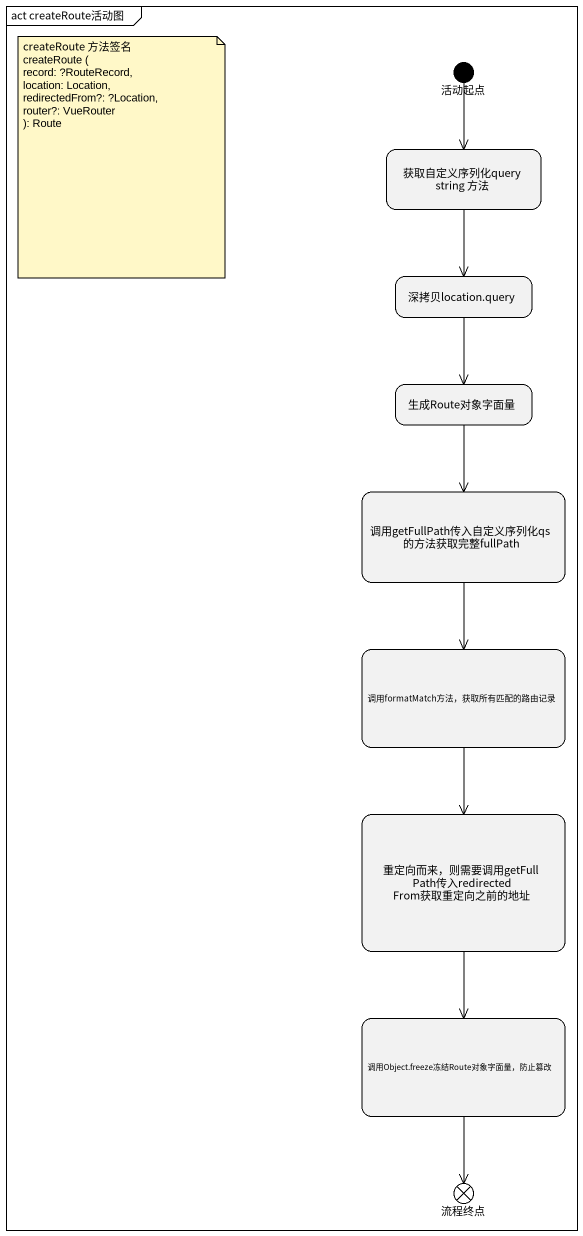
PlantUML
@startuml
mainframe act createRoute活动图
hide empty description
state 活动起点 <<start>>
state "获取自定义序列化query string 方法" as 获取自定义序列化query_string_方法
state "深拷贝location.query" as 深拷贝location_query
state 生成Route对象字面量
state "调用getFullPath传入自定义序列化qs的方法获取完整fullPath" as 调用getFullPath传入自定义序列化qs的方法获取
state "调用formatMatch方法，获取所有匹配的路由记录" as 调用formatMatch方法_获取所有匹配的路由记录
state "重定向而来，则需要调用getFullPath传入redirectedFrom获取重定向之前的地址" as 重定向而来_则需要调用getFullPath传入redi
state "调用Object.freeze冻结Route对象字面量，防止篡改" as 调用Object_freeze冻结Route对象字面量
state 流程终点 <<end>>
活动起点 --> 获取自定义序列化query_string_方法
获取自定义序列化query_string_方法 --> 深拷贝location_query
深拷贝location_query --> 生成Route对象字面量
生成Route对象字面量 --> 调用getFullPath传入自定义序列化qs的方法获取
调用getFullPath传入自定义序列化qs的方法获取 --> 调用formatMatch方法_获取所有匹配的路由记录
调用formatMatch方法_获取所有匹配的路由记录 --> 重定向而来_则需要调用getFullPath传入redi
重定向而来_则需要调用getFullPath传入redi --> 调用Object_freeze冻结Route对象字面量
调用Object_freeze冻结Route对象字面量 --> 流程终点
note as N1
  createRoute 方法签名
  createRoute (
  record: ?RouteRecord,
  location: Location,
  redirectedFrom?: ?Location,
  router?: VueRouter
  ): Route
end note
@enduml
